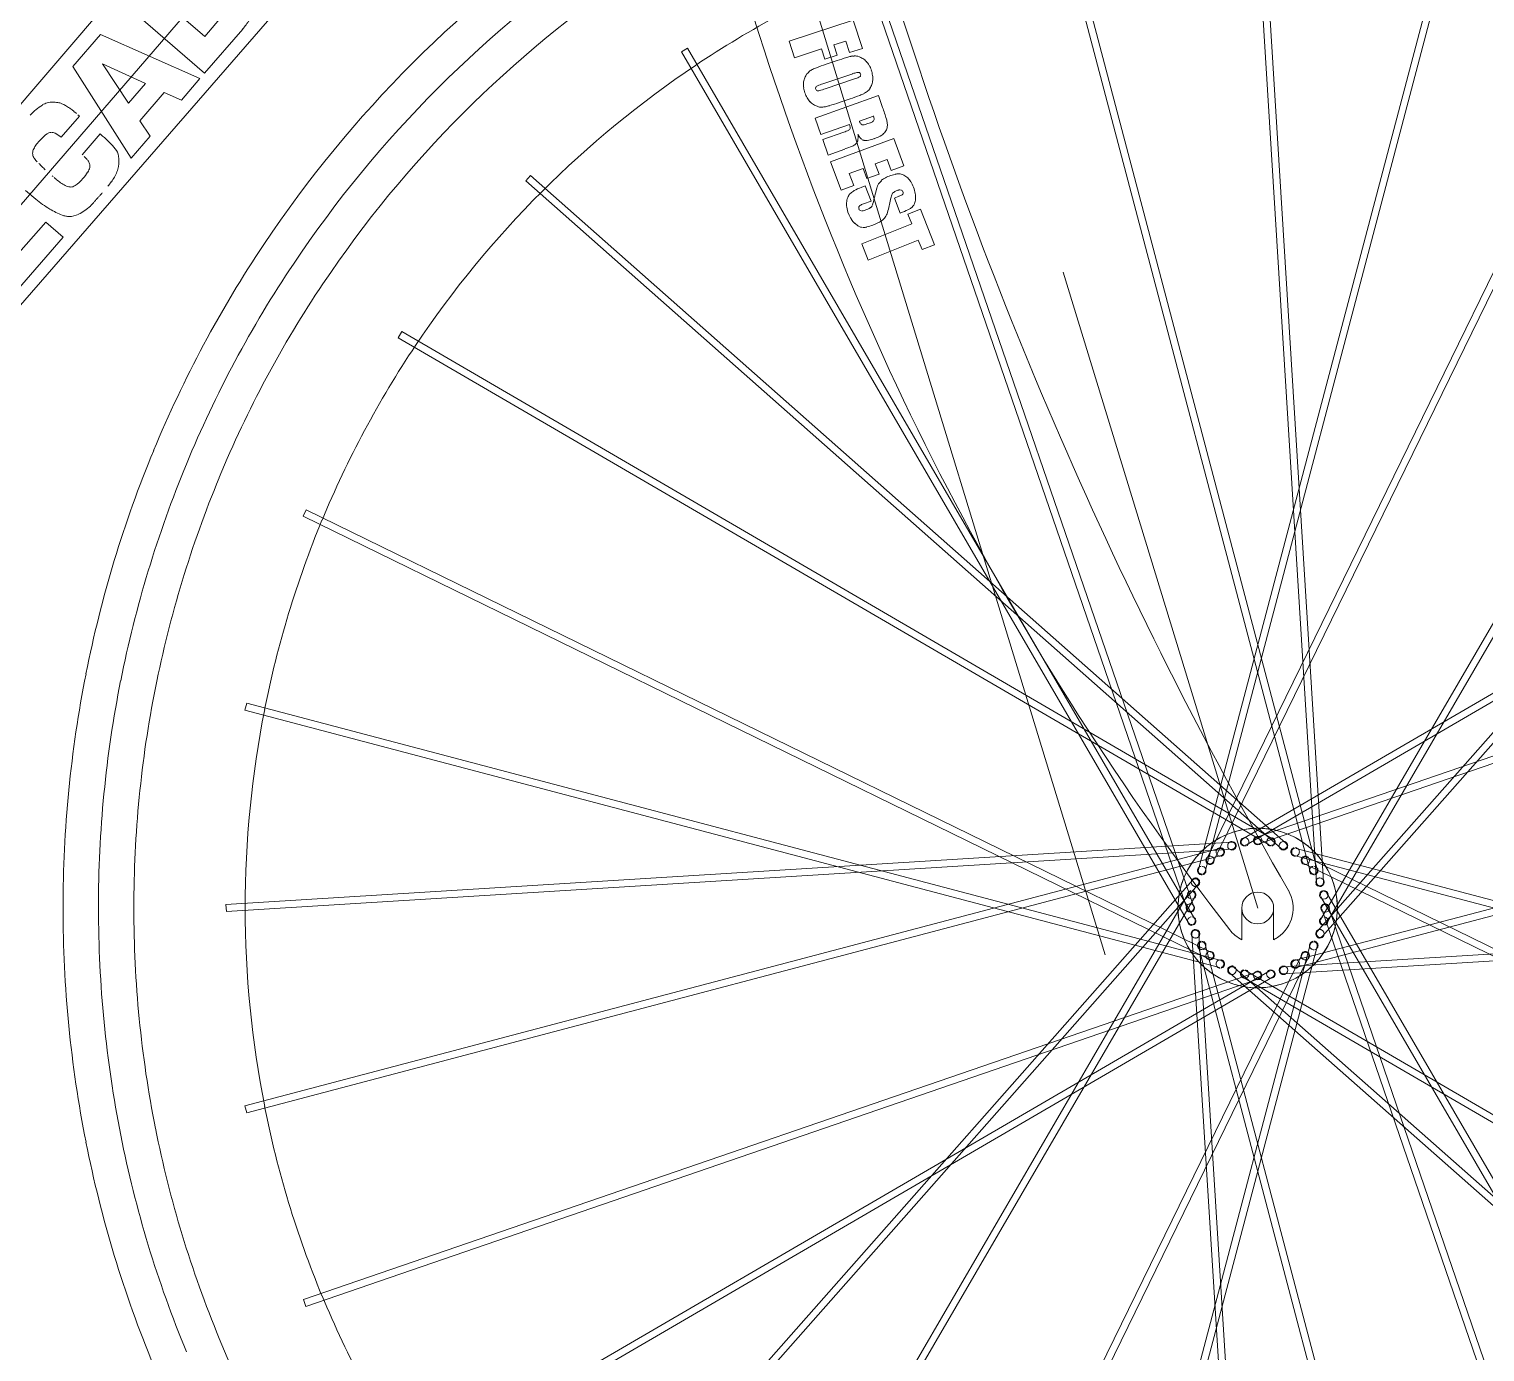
# Model space of a CAD drawing. Extents: x 3 to 469, y 9 to 280.
# Drawn here: x 276.6 to 392.3, y 68.4 to 173.6 of the extents above; entities that cross this region are included whole.
import ezdxf

# ---------------------------------------------------------------- set-up
doc = ezdxf.new("R2010")
doc.units = 0
doc.layers.add('Layer_1', color=7, linetype='Continuous', lineweight=0, true_color=0xffffff)

msp = doc.modelspace()

# ---------------------------------------------------------------- linework, layer by layer
at = {"layer": 'Layer_1', "color": 7, "true_color": 0xffffff}
for p, q in [((210.51, 83.97), (326.13, 217.77)), ((330.23, 204.36), (362.14, 100)), ((215.91, 97.76), (302.51, 198.66)), ((310.64, 191.63), (223.36, 91.32)), ((378.94, 105.75), (373.99, 185.75)), ((374.55, 185.78), (379.5, 105.78)), ((378.45, 106.62), (357.99, 184.12)), ((358.54, 184.26), (379, 106.76)), ((369.55, 106.77), (390.01, 184.26)), ((390.55, 184.12), (370.09, 106.62)), ((343.14, 179.61), (369.18, 103.81)), ((370.23, 107.63), (405.42, 179.64)), ((368.65, 103.63), (342.6, 179.43)), ((405.93, 179.39), (370.74, 107.38)), ((290.51, 170.09), (284.25, 175.5)), ((287.17, 175.91), (290.53, 173.01)), ((290.53, 173.01), (291.7, 174.37)), ((337.01, 172.64), (342.1, 174.3)), ((342.1, 174.3), (342.83, 172.05)), ((280.03, 170.61), (282.23, 173.15)), ((282.23, 173.15), (290.13, 169.65)), ((293.54, 173.59), (290.51, 170.09)), ((337.44, 171.31), (337.01, 172.64)), ((341.51, 172.64), (340.55, 172.33)), ((341.81, 171.72), (341.51, 172.64)), ((328.44, 171.79), (328.93, 172.08)), ((368.77, 102.53), (328.44, 171.79)), ((328.93, 172.08), (369.26, 102.81)), ((339.58, 172.01), (337.44, 171.31)), ((339.85, 171.19), (339.58, 172.01)), ((340.81, 171.51), (339.85, 171.19)), ((340.55, 172.33), (340.81, 171.51)), ((342.83, 172.05), (341.81, 171.72)), ((379.28, 102.81), (419.61, 172.08)), ((420.1, 171.79), (379.77, 102.53)), ((284.67, 163.32), (280.03, 170.61)), ((285.8, 169.26), (282.39, 170.83)), ((282.39, 170.83), (284.45, 167.7)), ((339.95, 170.8), (340.81, 171.09)), ((284.45, 167.7), (285.8, 169.26)), ((290.13, 169.65), (288.66, 167.94)), ((342.06, 170.04), (339.69, 169.24)), ((339.87, 168.84), (342.2, 169.63)), ((287.29, 168.54), (285.35, 166.3)), ((288.66, 167.94), (287.29, 168.54)), ((339.07, 166.51), (344.11, 168.3)), ((341.85, 168.04), (340.98, 167.75)), ((344.11, 168.3), (344.44, 167.37)), ((280.44, 166.78), (280.55, 166.68)), ((280.55, 166.68), (279.09, 164.99)), ((285.35, 166.3), (286.18, 165.07)), ((339.53, 165.2), (339.07, 166.51)), ((341.81, 166.01), (339.53, 165.2)), ((343.71, 166.68), (342.59, 166.28)), ((343.19, 166.05), (343.46, 166.14)), ((277.53, 164.87), (277.27, 164.6)), ((280.77, 163.6), (282.2, 165.26)), ((282.2, 165.26), (282.39, 165.09)), ((286.18, 165.07), (284.67, 163.32)), ((339.67, 164.8), (341.35, 165.39)), ((340.11, 163.58), (339.67, 164.8)), ((340.3, 163.04), (345.32, 164.9)), ((345.32, 164.9), (346.12, 162.72)), ((341.44, 164.05), (340.11, 163.58)), ((341.14, 160.78), (340.3, 163.04)), ((342.89, 162.52), (341.79, 162.11)), ((341.79, 162.11), (342.14, 161.15)), ((343.19, 161.7), (342.89, 162.52)), ((344.8, 163.22), (343.85, 162.87)), ((343.85, 162.87), (344.15, 162.05)), ((345.12, 162.35), (344.8, 163.22)), ((346.12, 162.72), (345.12, 162.35)), ((278.38, 161.93), (278.46, 161.86)), ((278.54, 161.79), (278.63, 161.72)), ((278.63, 161.72), (278.71, 161.65)), ((316.06, 161.52), (316.44, 161.94)), ((376.13, 108.45), (316.06, 161.52)), ((316.44, 161.94), (376.51, 108.87)), ((342.14, 161.15), (341.14, 160.78)), ((342.73, 161), (343.06, 161.13)), ((343.06, 161.13), (343.52, 159.92)), ((344.15, 162.05), (343.19, 161.7)), ((379.01, 101.85), (432.08, 161.92)), ((432.5, 161.54), (379.43, 101.48)), ((277.09, 160.07), (276.26, 160.76)), ((343.52, 159.92), (342.91, 159.69)), ((345.37, 160.16), (345.74, 160.3)), ((345.83, 158.96), (345.37, 160.16)), ((346.03, 159.03), (345.83, 158.96)), ((346.44, 158.88), (347.44, 159.28)), ((346.75, 158.11), (346.44, 158.88)), ((347.44, 159.28), (348.57, 156.45)), ((275.35, 155.34), (277.87, 158.25)), ((277.87, 158.25), (279.25, 157.05)), ((342.78, 156.52), (346.75, 158.11)), ((279.25, 157.05), (275.28, 152.46)), ((343.3, 155.23), (342.78, 156.52)), ((347.27, 156.82), (343.3, 155.23)), ((347.57, 156.06), (347.27, 156.82)), ((348.57, 156.45), (347.57, 156.06)), ((374.27, 103.71), (358.81, 154.27)), ((305.91, 149.05), (306.19, 149.54)), ((306.19, 149.54), (375.46, 109.21)), ((373.09, 109.21), (442.35, 149.54)), ((375.17, 108.72), (305.91, 149.05)), ((442.64, 149.05), (373.37, 108.73)), ((298.34, 134.86), (298.59, 135.36)), ((370.35, 99.67), (298.34, 134.86)), ((298.59, 135.36), (370.6, 100.18)), ((374.19, 109.34), (449.99, 135.38)), ((450.17, 134.84), (374.37, 108.8)), ((293.72, 119.45), (293.87, 119.99)), ((371.22, 98.99), (293.72, 119.45)), ((293.87, 119.99), (371.36, 99.53)), ((377.18, 99.53), (454.68, 119.99)), ((454.82, 119.45), (377.32, 98.98)), ((292.2, 103.99), (372.2, 108.94)), ((372.24, 108.38), (292.24, 103.43)), ((293.72, 87.98), (371.22, 108.44)), ((371.37, 107.89), (293.87, 87.43)), ((454.68, 87.43), (377.18, 107.89)), ((377.33, 108.44), (454.82, 87.98)), ((378.19, 107.75), (450.2, 72.56)), ((449.95, 72.06), (377.94, 107.24)), ((316.04, 45.88), (369.11, 105.95)), ((369.53, 105.57), (316.46, 45.5)), ((328.44, 35.63), (368.77, 104.9)), ((369.26, 104.61), (328.93, 35.35)), ((419.61, 35.35), (379.29, 104.61)), ((379.77, 104.89), (420.1, 35.63)), ((292.24, 103.43), (292.2, 103.99)), ((373, 103.71), (373, 101.19)), ((375.54, 101.19), (375.54, 103.71)), ((376.31, 99.04), (456.31, 103.99)), ((456.34, 103.43), (376.34, 98.48)), ((405.41, 27.81), (379.36, 103.61)), ((379.9, 103.8), (405.94, 28)), ((357.99, 23.31), (378.45, 100.8)), ((373.99, 21.64), (369.04, 101.64)), ((369.6, 101.68), (374.55, 21.68)), ((370.09, 100.8), (390.55, 23.31)), ((342.62, 28.03), (377.8, 100.04)), ((378.31, 99.79), (343.12, 27.78)), ((379, 100.66), (358.54, 23.16)), ((390.01, 23.16), (369.55, 100.66)), ((298.37, 72.58), (374.17, 98.62)), ((305.91, 58.37), (375.17, 98.7)), ((432.11, 45.48), (372.04, 98.55)), ((372.41, 98.97), (432.48, 45.9)), ((373.37, 98.7), (442.64, 58.37)), ((374.36, 98.09), (298.56, 72.04)), ((375.45, 98.21), (306.19, 57.88)), ((442.35, 57.88), (373.09, 98.21)), ((293.87, 87.43), (293.72, 87.98)), ((298.56, 72.04), (298.37, 72.58))]:
    msp.add_line(p, q, dxfattribs=at)
for centre, radius, start, end in [((374.66, 103.32), 95.58, 123.787, 146.2113), ((374.65, 103.33), 92.74, 123.7869, 146.2113), ((685.52, 283.18), 356.47, 197, 203.4842), ((374.64, 103.34), 89.9, 123.7886, 146.213), ((374.18, 104.01), 80.25, 112.5247, 123.7886), ((553.6, 242.85), 229.8, 197, 207.4035), ((289.16, 177.37), 5.78, 319.167, 327.9745), ((342.83, 167.24), 4.28, 102.3763, 106.8771), ((342.19, 170.14), 1.32, 96.2661, 102.3722), ((342.18, 170.2), 1.25, 90, 96.2661), ((342.18, 170.21), 1.25, 81.2792, 90), ((342.17, 170.1), 1.36, 72.916, 81.2792), ((342.21, 170.24), 1.2, 57.0177, 72.9171), ((374.6, 103.38), 81, 123.7886, 146.213), ((339.49, 169.18), 1.36, 130.8767, 145.3389), ((339.39, 169.29), 1.22, 115.5968, 130.8767), ((340.55, 166.86), 3.91, 110.7237, 115.599), ((347.65, 148.1), 23.97, 108.7562, 110.7237), ((348.71, 147.83), 24.56, 106.8771, 108.7562), ((342.09, 170.05), 1.43, 42.4468, 57.0177), ((341.94, 169.92), 1.62, 29.4817, 42.4441), ((341.3, 169.56), 2.37, 18.7544, 29.4817), ((341.3, 169.56), 2.36, 8.4211, 18.7544), ((339.51, 169.21), 1.37, 161.2346, 176.3236), ((339.87, 169.19), 1.73, 176.3195, 188.3637), ((339.38, 169.25), 1.23, 145.34, 161.2346), ((339.43, 168.67), 0.439, 112.4934, 127.5258), ((341.96, 162.56), 7.06, 108.7541, 112.4934), ((343.34, 166.26), 4, 103.8546, 108.7546), ((340.83, 173.66), 4.26, 288.7583, 293.7605), ((342.51, 169.65), 0.502, 90, 103.8546), ((342.5, 169.97), 0.184, 45.3294, 74.3764), ((342.4, 170.1), 0.371, 293.7605, 310.761), ((342.47, 169.95), 0.219, 18.7595, 45.3294), ((342.54, 169.94), 0.153, 310.771, 347.362), ((342.49, 169.95), 0.206, 347.362, 18.7553), ((342.41, 169.58), 1.23, 325.5521, 341.3771), ((342.27, 169.63), 1.38, 341.3771, 356.3239), ((341.93, 169.65), 1.73, 356.3195, 8.4211), ((340.46, 169.27), 2.33, 188.3637, 198.7554), ((340.53, 169.3), 2.4, 198.7535, 209.4242), ((339.85, 168.91), 1.62, 209.4242, 222.447), ((339.33, 168.89), 0.223, 167.0702, 198.7508), ((339.25, 168.9), 0.145, 127.5443, 167.0702), ((339.31, 168.88), 0.203, 198.7639, 232.7015), ((339.29, 168.85), 0.169, 232.7015, 270), ((339.28, 169.23), 0.545, 271.2391, 284.9564), ((337.59, 175.55), 7.08, 284.9564, 288.7534), ((334.07, 190.95), 24.19, 288.7557, 290.7158), ((341.25, 171.97), 3.9, 290.7158, 295.5989), ((342.41, 169.55), 1.21, 295.5969, 310.9507), ((342.33, 169.64), 1.34, 310.9507, 325.5582), ((280.36, 163.25), 5.11, 129.5097, 136.8762), ((279.99, 163.69), 4.54, 121.6933, 129.5097), ((278.41, 166.25), 1.54, 105.6099, 121.6923), ((278.44, 166.16), 1.63, 90, 105.6099), ((278.44, 165.94), 1.85, 84.2367, 90), ((278.4, 165.59), 2.2, 78.9575, 84.2367), ((278.47, 165.86), 1.93, 69.3065, 79.3673), ((278.45, 165.8), 1.99, 59.4044, 69.3065), ((276.96, 163.28), 4.91, 55.3693, 59.4108), ((276.94, 163.25), 4.95, 51.3433, 55.3693), ((281.91, 169.29), 2.87, 229.1633, 231.097), ((282, 169.4), 3.02, 231.097, 232.9837), ((278.27, 164.46), 3.18, 51.1879, 52.9805), ((278.69, 164.99), 2.5, 49.1659, 51.1879), ((339.7, 168.78), 1.42, 222.447, 237.1307), ((339.58, 168.58), 1.18, 237.1307, 253.2173), ((339.63, 168.76), 1.38, 253.2191, 261.4494), ((339.62, 168.66), 1.28, 261.4494, 270), ((339.62, 168.67), 1.28, 270, 276.0791), ((339.61, 168.74), 1.35, 276.0791, 282.0014), ((339.05, 171.38), 4.05, 281.9986, 286.7662), ((333.53, 189.69), 23.17, 286.7662, 288.7581), ((328, 161.53), 17.44, 16.334, 19.554), ((341.62, 165.8), 0.264, 296.8877, 322.9735), ((340.91, 165.69), 0.949, 3.2815, 19.5536), ((341.7, 165.73), 0.16, 322.9661, 3.2815), ((343.71, 166.68), 1.19, 199.5576, 210.5702), ((342.93, 166.22), 0.275, 210.5702, 233.5517), ((342.86, 166.23), 0.26, 255.9677, 270), ((342.86, 166.47), 0.498, 270, 282.9818), ((342.54, 167.87), 1.93, 282.9818, 289.5561), ((343.16, 167.02), 0.926, 289.5586, 304.654), ((343.57, 166.41), 0.191, 304.654, 338.2736), ((342.77, 166.35), 1, 6.1491, 19.5585), ((343.53, 166.43), 0.235, 338.2683, 6.1491), ((343.81, 166.01), 1.02, 324.7123, 345.2553), ((342.55, 165.8), 2.28, 7.4172, 16.334), ((343.94, 165.98), 0.877, 345.2553, 7.4081), ((278.03, 163.73), 1.13, 139.1656, 143.515), ((276.39, 165.15), 1.04, 319.152, 323.8572), ((276.57, 165.01), 0.817, 323.8572, 329.1744), ((279.26, 163.37), 2.29, 123.754, 139.1667), ((278.32, 164.78), 0.6, 93.3759, 123.754), ((278.32, 164.7), 0.674, 63.4708, 90), ((277.6, 163.26), 2.29, 49.1664, 63.4708), ((276.56, 158.34), 8.92, 44.2583, 49.1687), ((277.91, 159.66), 7.04, 38.7283, 44.2583), ((340.25, 168.49), 3.29, 289.5552, 296.8877), ((341.87, 164.81), 0.546, 303.1812, 318.6068), ((341.37, 165.25), 1.22, 318.6068, 328.9218), ((341.98, 164.88), 0.501, 328.9213, 353.3579), ((343.79, 165.85), 1.45, 205.0455, 222.3823), ((340.58, 165.05), 1.91, 353.3579, 5.8108), ((343.06, 165.18), 0.449, 222.3823, 253.7465), ((343.05, 165.16), 0.425, 253.7304, 262.9107), ((343.08, 165.44), 0.713, 262.9107, 270), ((343.08, 165.85), 1.13, 270, 282.6874), ((342.49, 168.49), 3.83, 282.6874, 289.5547), ((342.75, 167.76), 3.06, 289.5573, 302.0316), ((343.88, 165.96), 0.933, 302.0316, 324.7087), ((277.51, 163.74), 0.678, 158.2316, 173.7973), ((277.57, 163.73), 0.739, 173.7973, 188.7054), ((277.57, 163.71), 0.733, 187.0758, 201.1575), ((278.16, 163.48), 1.37, 150.4144, 158.2402), ((277.53, 163.7), 0.693, 201.1575, 215.6458), ((278.29, 163.41), 1.52, 142.9824, 150.4144), ((278.83, 164.63), 2.29, 215.6408, 220.1174), ((278.1, 163.68), 1.22, 143.515, 147.708), ((279.41, 161.7), 2.33, 41.793, 49.1666), ((282.39, 163.25), 1.3, 10.618, 38.7299), ((281.51, 163.08), 2.19, 349.0901, 10.618), ((336.57, 177.76), 14.54, 289.5565, 292.1025), ((341.75, 165), 0.769, 292.1025, 303.193), ((278.7, 164.52), 2.12, 220.1174, 224.768), ((283.91, 169.45), 9.28, 224.8776, 225.9682), ((284.04, 169.58), 9.47, 225.9682, 227.0479), ((271.13, 155.71), 9.48, 45.968, 47.0476), ((271.26, 155.85), 9.28, 44.8772, 45.968), ((278.03, 164.12), 3.7, 319.1682, 329.0488), ((280.25, 162.45), 1.2, 31.5095, 41.793), ((279.91, 162.99), 1.52, 329.0488, 344.5131), ((280.6, 162.67), 0.789, 10.7398, 31.5095), ((280.89, 162.72), 0.498, 344.5141, 10.7398), ((281.27, 163.09), 2.43, 328.6746, 339.2457), ((281.2, 163.12), 2.5, 339.2457, 349.6603), ((281.46, 164.83), 4.21, 229.1688, 241.1226), ((279.86, 161.93), 0.895, 241.1226, 267.2217), ((279.84, 161.69), 0.658, 270, 303.8163), ((278.47, 163.74), 3.12, 303.8163, 319.1666), ((277.61, 165.33), 6.71, 320.8195, 324.7266), ((277.73, 165.24), 6.57, 324.7266, 328.6763), ((344.38, 156.69), 4.62, 110.953, 118.378), ((345.98, 160.37), 2.09, 158.6733, 164.9439), ((344.85, 160.81), 0.88, 144.0245, 158.6779), ((345.34, 160.45), 1.48, 132.75, 144.0245), ((345.21, 160.59), 1.3, 119.859, 132.7538), ((345.92, 159.36), 2.72, 110.9498, 119.859), ((346.28, 158.43), 3.71, 103.1757, 110.9539), ((345.73, 160.78), 1.3, 90, 103.1757), ((345.73, 161.13), 0.946, 86.2876, 90), ((345.74, 161.33), 0.752, 82.1232, 86.2876), ((345.72, 161.18), 0.902, 62.2424, 82.1207), ((345.54, 160.84), 1.28, 45.6135, 62.2424), ((345.35, 160.64), 1.56, 31.6866, 45.6136), ((344.45, 160.09), 2.62, 20.9487, 31.6866), ((344.25, 160.01), 2.83, 10.1415, 20.951), ((282.96, 167.14), 9.19, 230.2688, 238.7644), ((294.12, 148.55), 16.77, 137.5633, 138.3687), ((269.28, 171.27), 16.89, 317.5592, 318.3591), ((269.52, 171.05), 16.56, 318.3591, 319.1668), ((276.68, 165.44), 7.49, 315.8022, 317.5232), ((276.15, 165.93), 8.21, 317.5232, 319.1669), ((343.16, 159.67), 1.59, 172.497, 188.3243), ((342.95, 159.7), 1.38, 154.6335, 172.4966), ((342.44, 159.94), 0.816, 131.3355, 154.6335), ((342.91, 159.41), 1.52, 118.378, 131.3384), ((333.9, 162.45), 10.14, 344.3305, 347.828), ((358.74, 156.94), 15.3, 164.9439, 167.2604), ((336.58, 161.5), 8.61, 343.1966, 350.3084), ((347.31, 159.68), 2.27, 161.2043, 170.4507), ((345.51, 160.29), 0.372, 138.2413, 161.2043), ((345.6, 160.23), 0.477, 121.4229, 139.6924), ((346.1, 159.4), 1.45, 110.9562, 121.4229), ((345.96, 159.77), 1.05, 102.6116, 110.9505), ((345.83, 160.35), 0.459, 90, 102.6116), ((345.06, 162.09), 1.91, 290.9499, 299.1264), ((345.85, 160.58), 0.221, 49.1025, 77.8524), ((345.89, 160.59), 0.193, 299.1264, 325.0208), ((345.84, 160.58), 0.23, 20.9572, 49.1025), ((345.93, 160.56), 0.151, 325.0319, 356.525), ((345.83, 160.57), 0.249, 356.525, 20.8901), ((345.64, 160.19), 1.42, 339.8194, 356.1337), ((345.37, 160.21), 1.69, 356.134, 10.1415), ((281.33, 164.45), 6.04, 238.7644, 249.2466), ((279.76, 160.31), 1.62, 249.2502, 259.4654), ((279.74, 160.21), 1.52, 259.4654, 270), ((279.74, 160.35), 1.66, 270, 296.1545), ((278.76, 162.37), 3.9, 296.1545, 313.132), ((294.35, 148.35), 17.08, 138.3687, 139.1667), ((344.05, 159.8), 2.49, 188.3243, 200.9522), ((344.03, 159.8), 2.46, 200.9519, 212.6401), ((342.7, 159.4), 0.161, 143.6177, 176.768), ((342.84, 159.39), 0.299, 176.768, 200.8941), ((342.8, 159.38), 0.263, 200.9547, 228.9631), ((342.75, 159.36), 0.231, 119.0779, 143.6082), ((342.77, 159.35), 0.215, 228.9631, 259.9876), ((343.65, 157.75), 2.08, 110.9491, 119.0779), ((342.79, 159.63), 0.497, 270, 282.5361), ((342.66, 160.21), 1.1, 282.5361, 290.9542), ((342.24, 161.31), 2.27, 290.9514, 302.5743), ((343.28, 159.69), 0.355, 302.5743, 332.2665), ((342.69, 159.98), 1.01, 333.2178, 344.3305), ((343.77, 159.24), 1.06, 302.7737, 324.9738), ((343.54, 159.4), 1.34, 325.1296, 343.1966), ((344.36, 163.38), 4.65, 290.9524, 298.7293), ((346.14, 160.13), 0.952, 298.7293, 315.9675), ((346.34, 159.94), 0.67, 315.9713, 339.8194), ((343.39, 159.38), 1.7, 212.6401, 226.7179), ((343.25, 159.24), 1.5, 226.7233, 242.447), ((342.89, 158.56), 0.737, 242.447, 264.945), ((342.9, 159.05), 1.23, 270, 283.3619), ((342.31, 161.55), 3.79, 283.3619, 290.95), ((342.34, 161.47), 3.71, 290.951, 302.7737), ((373.92, 103.81), 94.69, 146.2113, 157.4753), ((373.93, 103.81), 91.88, 146.2113, 157.4753), ((373.94, 103.81), 89.07, 146.213, 157.4787), ((373.98, 103.8), 80.25, 146.213, 157.4787), ((685.52, 283.18), 356.47, 203.4842, 209.9684), ((373.4, 104.03), 94.12, 157.4753, 168.7867), ((373.43, 104.02), 91.33, 157.4753, 168.7867), ((373.45, 104.01), 88.53, 157.4787, 168.7884), ((553.61, 242.85), 229.8, 207.4035, 217.8071), ((373.53, 103.98), 79.77, 157.4787, 168.7884), ((375.02, 103.71), 95.77, 168.7867, 180), ((374.99, 103.71), 92.93, 168.7867, 180), ((374.97, 103.71), 90.09, 168.7884, 180), ((374.9, 103.71), 81.16, 168.7884, 180), ((374.27, 103.71), 6.34, 90, 180), ((374.29, 103.62), 6.44, 95.6494, 101.2489), ((374.28, 103.73), 6.32, 90, 95.6494), ((374.27, 103.71), 6.34, 0, 90), ((374.28, 103.73), 6.33, 50.5876, 90), ((374.27, 103.71), 6.34, 101.2501, 191.2498), ((372.22, 108.66), 0.338, 112.5094, 202.4981), ((372.22, 108.66), 0.341, 101.2906, 112.4945), ((372.22, 108.66), 0.336, 90, 101.2906), ((372.22, 108.66), 0.339, 22.5011, 90), ((372.22, 108.66), 0.282, 0, 90), ((373.23, 108.97), 0.338, 101.2632, 191.2508), ((373.23, 108.97), 0.339, 191.2422, 230.5892), ((373.23, 108.97), 0.282, 118.8806, 191.3332), ((373.23, 108.97), 0.282, 191.245, 230.5843), ((373.23, 108.97), 0.338, 50.5892, 90), ((373.23, 108.97), 0.338, 281.2534, 11.242), ((373.23, 108.97), 0.339, 11.2617, 50.5892), ((374.27, 109.07), 0.338, 89.9919, 180), ((374.27, 109.07), 0.338, 180.0081, 270), ((374.27, 109.07), 0.282, 107.6269, 180.0658), ((374.27, 109.07), 0.282, 180, 270), ((374.27, 109.07), 0.338, 359.9919, 90), ((374.27, 109.07), 0.338, 270.0081, 0), ((375.32, 108.97), 0.339, 101.2504, 168.7485), ((375.32, 108.97), 0.338, 168.7517, 258.7493), ((375.32, 108.97), 0.338, 348.7448, 78.7495), ((375.32, 108.97), 0.339, 281.2587, 348.7485), ((375.32, 108.97), 0.282, 326.2495, 56.2402), ((376.32, 108.66), 0.339, 90.0129, 157.4947), ((376.32, 108.66), 0.336, 78.7094, 90), ((376.32, 108.66), 0.341, 67.5055, 78.7094), ((376.32, 108.66), 0.338, 337.4844, 67.5084), ((376.32, 108.66), 0.282, 314.9997, 45.0003), ((370.48, 107.5), 0.338, 134.9957, 225), ((370.48, 107.5), 0.338, 89.9636, 135.0121), ((370.48, 107.5), 0.339, 45.0243, 90), ((370.48, 107.5), 0.338, 315.0104, 44.9939), ((371.3, 108.17), 0.338, 123.7502, 213.7548), ((371.3, 108.17), 0.338, 213.7473, 241.8961), ((371.3, 108.16), 0.341, 112.552, 123.7383), ((371.3, 108.17), 0.339, 241.8961, 270), ((371.29, 108.17), 0.336, 101.2735, 112.552), ((371.29, 108.17), 0.339, 61.8983, 90), ((371.29, 108.17), 0.282, 11.245, 89.8751), ((371.3, 108.16), 0.335, 281.2297, 292.5474), ((371.3, 108.17), 0.282, 284.3153, 11.3392), ((371.29, 108.17), 0.341, 292.5474, 303.7587), ((371.3, 108.17), 0.338, 33.7512, 61.8983), ((371.3, 108.17), 0.338, 303.7614, 33.7402), ((372.22, 108.66), 0.339, 202.5062, 270), ((372.22, 108.66), 0.335, 270, 281.3053), ((372.22, 108.66), 0.281, 273.0632, 0.0937), ((372.22, 108.66), 0.341, 281.3053, 292.5146), ((372.22, 108.66), 0.338, 292.4908, 22.5064), ((373.23, 108.96), 0.338, 230.5892, 270), ((373.23, 108.96), 0.281, 230.5843, 270), ((373.23, 108.97), 0.285, 281.2456, 291.3459), ((374.27, 109.07), 0.284, 270, 280.1014), ((375.32, 108.96), 0.281, 239.3125, 269.9921), ((375.32, 108.97), 0.282, 281.2665, 326.2091), ((376.32, 108.66), 0.338, 157.4889, 247.5084), ((376.32, 108.66), 0.281, 228.0713, 249.0648), ((376.32, 108.66), 0.34, 247.472, 258.6971), ((376.32, 108.66), 0.282, 249.0648, 270), ((376.32, 108.66), 0.335, 258.6971, 270), ((376.32, 108.66), 0.339, 270.0017, 337.5008), ((376.32, 108.66), 0.282, 270, 315.0003), ((377.25, 108.17), 0.338, 146.2538, 236.2524), ((377.25, 108.17), 0.339, 101.2669, 146.2329), ((377.25, 108.17), 0.282, 146.2438, 236.26), ((377.25, 108.17), 0.282, 101.2439, 146.2366), ((377.25, 108.17), 0.339, 236.2264, 253.0839), ((377.25, 108.17), 0.284, 236.2318, 246.3446), ((377.25, 108.16), 0.336, 253.0839, 270), ((377.25, 108.17), 0.337, 73.0966, 90), ((377.25, 108.17), 0.338, 281.2213, 326.262), ((377.25, 108.17), 0.339, 56.2589, 73.0966), ((377.25, 108.17), 0.338, 326.2423, 56.2474), ((378.06, 107.5), 0.338, 134.9957, 225), ((378.06, 107.5), 0.282, 135.0073, 224.9876), ((378.06, 107.5), 0.339, 90.0103, 134.9879), ((378.06, 107.5), 0.282, 90, 134.9869), ((378.06, 107.5), 0.339, 45.0222, 90), ((378.06, 107.5), 0.284, 76.3576, 90), ((378.06, 107.5), 0.28, 62.6118, 76.3576), ((374.26, 103.71), 6.35, 11.2497, 50.5876), ((378.06, 107.5), 0.338, 315.0041, 45.0002), ((369.82, 106.69), 0.338, 146.2542, 236.2571), ((369.82, 106.69), 0.339, 101.2871, 146.2332), ((369.82, 106.69), 0.282, 163.8856, 236.2832), ((369.82, 106.69), 0.336, 73.0863, 90), ((369.82, 106.69), 0.282, 281.2701, 326.226), ((369.82, 106.69), 0.339, 56.2392, 73.0863), ((369.82, 106.69), 0.338, 326.2512, 56.2524), ((369.81, 106.69), 0.286, 336.3446, 346.4583), ((370.48, 107.5), 0.282, 152.6071, 225.0805), ((370.48, 107.5), 0.338, 225.0022, 270), ((370.48, 107.5), 0.282, 225.0297, 269.9519), ((370.48, 107.5), 0.282, 270, 315.0185), ((370.48, 107.5), 0.338, 269.9856, 315.0121), ((370.48, 107.5), 0.287, 315.0672, 325.1241), ((378.06, 107.5), 0.338, 224.9798, 270), ((378.06, 107.5), 0.283, 224.967, 235.1009), ((378.06, 107.5), 0.338, 269.9998, 315), ((378.73, 106.69), 0.338, 123.7285, 213.7595), ((378.73, 106.69), 0.282, 194.3196, 269.9517), ((378.73, 106.69), 0.34, 112.552, 123.7587), ((378.73, 106.69), 0.336, 101.2735, 112.552), ((378.73, 106.69), 0.339, 61.8939, 90), ((378.73, 106.69), 0.282, 281.2549, 11.2448), ((378.73, 106.69), 0.338, 33.7399, 61.8939), ((378.73, 106.69), 0.338, 303.752, 33.7523), ((369.32, 105.76), 0.338, 157.5043, 247.4973), ((369.32, 105.76), 0.339, 90.0015, 157.5007), ((369.32, 105.76), 0.282, 90, 135.0155), ((369.32, 105.76), 0.341, 247.5039, 258.709), ((369.32, 105.76), 0.336, 258.709, 270), ((369.32, 105.77), 0.335, 78.6975, 90), ((369.32, 105.76), 0.282, 45.0005, 89.997), ((369.32, 105.76), 0.338, 269.9937, 337.5052), ((369.32, 105.76), 0.342, 67.5184, 78.6975), ((369.32, 105.76), 0.338, 337.484, 67.5053), ((369.32, 105.76), 0.281, 318.0322, 45.0828), ((369.82, 106.69), 0.339, 236.2264, 253.0839), ((369.82, 106.69), 0.283, 236.2399, 253.0839), ((369.82, 106.69), 0.336, 253.0839, 270), ((369.82, 106.69), 0.28, 253.0839, 270), ((369.82, 106.69), 0.338, 281.2403, 326.2572), ((378.73, 106.69), 0.339, 213.8111, 270), ((378.73, 106.68), 0.334, 281.2222, 292.5425), ((378.72, 106.69), 0.342, 292.5425, 303.7383), ((379.22, 105.76), 0.338, 112.5045, 202.4984), ((379.22, 105.76), 0.339, 202.5101, 270), ((379.22, 105.76), 0.281, 183.0632, 270.1036), ((379.22, 105.76), 0.342, 101.3025, 112.495), ((379.22, 105.77), 0.335, 90, 101.3025), ((379.22, 105.76), 0.338, 22.4979, 90), ((379.22, 105.76), 0.282, 270, 0), ((379.22, 105.76), 0.335, 270, 281.2934), ((379.22, 105.76), 0.341, 281.2934, 292.4823), ((379.22, 105.76), 0.338, 292.5015, 22.4981), ((369.02, 104.76), 0.338, 168.7519, 258.7493), ((369.02, 104.76), 0.338, 101.2414, 168.7597), ((369.02, 104.76), 0.282, 101.2439, 146.2689), ((369.02, 104.76), 0.28, 73.0933, 90), ((369.02, 104.76), 0.338, 348.7485, 78.7495), ((369.02, 104.76), 0.339, 281.2677, 348.7374), ((369.02, 104.76), 0.283, 56.2792, 73.0933), ((369.02, 104.76), 0.282, 329.3288, 56.3215), ((374.27, 103.71), 1.27, 90, 180), ((374.27, 103.71), 1.27, 0, 90), ((374.27, 103.71), 6.34, 281.2502, 11.2498), ((374.27, 103.71), 2.82, 303.8878, 29.9691), ((379.53, 104.76), 0.338, 101.26, 191.242), ((379.53, 104.76), 0.339, 191.2617, 230.5892), ((379.53, 104.76), 0.282, 101.2529, 191.2383), ((379.53, 104.76), 0.338, 230.5892, 270), ((379.53, 104.76), 0.338, 50.5839, 90), ((379.53, 104.76), 0.282, 28.8634, 89.9466), ((379.53, 104.76), 0.338, 281.2435, 11.2592), ((379.53, 104.76), 0.339, 11.2422, 50.5839), ((375.02, 103.71), 95.77, 180, 191.2116), ((375, 103.71), 92.93, 180, 191.2116), ((374.97, 103.71), 90.09, 180, 191.2133), ((374.9, 103.71), 81.16, 180, 191.2133), ((374.27, 103.71), 6.34, 180, 270), ((368.91, 103.71), 0.338, 89.9919, 180), ((368.91, 103.71), 0.338, 180.0081, 270), ((368.91, 103.71), 0.282, 197.6233, 270.0689), ((368.91, 103.71), 0.338, 359.9919, 90), ((368.91, 103.71), 0.282, 270, 0), ((368.91, 103.71), 0.338, 270.0081, 0), ((368.91, 103.71), 0.283, 0, 10.1332), ((374.27, 103.71), 1.27, 180, 270), ((374.27, 103.71), 6.34, 270, 0), ((374.27, 103.71), 1.27, 270, 0), ((379.63, 103.71), 0.338, 89.9919, 180), ((379.63, 103.71), 0.338, 180.0081, 270), ((379.63, 103.71), 0.282, 90, 180), ((379.63, 103.71), 0.283, 180, 190.1332), ((379.63, 103.71), 0.338, 359.9919, 90), ((379.63, 103.71), 0.282, 17.6233, 90.048), ((379.63, 103.71), 0.338, 270.0081, 0), ((374.28, 103.71), 6.35, 191.2502, 230.5876), ((369.02, 102.67), 0.338, 101.248, 191.2508), ((369.02, 102.67), 0.339, 191.2422, 230.5839), ((369.02, 102.67), 0.282, 208.8911, 269.9058), ((369.02, 102.67), 0.338, 230.5839, 270), ((369.32, 101.66), 0.338, 112.4899, 202.5061), ((369.02, 102.67), 0.338, 50.5892, 90), ((369.32, 101.66), 0.282, 90, 180), ((369.02, 102.67), 0.282, 281.2549, 11.2391), ((369.02, 102.67), 0.338, 281.2599, 11.242), ((369.32, 101.66), 0.341, 101.2906, 112.4961), ((369.02, 102.67), 0.339, 11.2617, 50.5892), ((369.32, 101.66), 0.336, 90, 101.2906), ((369.32, 101.66), 0.339, 22.5015, 90), ((369.32, 101.66), 0.282, 3.074, 90.085), ((374.28, 103.72), 2.83, 217.8054, 230.5139), ((379.22, 101.66), 0.338, 89.9841, 157.5054), ((379.53, 102.67), 0.339, 101.2676, 168.7374), ((379.53, 102.67), 0.338, 168.7484, 258.7496), ((379.22, 101.66), 0.335, 78.707, 90), ((379.53, 102.67), 0.282, 149.3192, 236.3333), ((379.22, 101.66), 0.341, 67.5177, 78.707), ((379.22, 101.66), 0.338, 337.4985, 67.4972), ((379.53, 102.67), 0.283, 236.263, 253.0906), ((379.53, 102.66), 0.28, 253.0906, 270), ((379.53, 102.67), 0.282, 281.2439, 326.2525), ((379.53, 102.67), 0.338, 348.7481, 78.7492), ((379.53, 102.67), 0.338, 281.2414, 348.7597), ((369.32, 101.66), 0.338, 202.4979, 270), ((369.32, 101.66), 0.335, 270, 281.3025), ((369.32, 101.66), 0.342, 281.3025, 292.4816), ((369.32, 101.66), 0.338, 292.5158, 22.4902), ((369.82, 100.73), 0.338, 123.7364, 213.7523), ((369.82, 100.73), 0.282, 101.257, 191.2413), ((369.82, 100.73), 0.341, 112.5524, 123.7587), ((369.82, 100.74), 0.334, 101.2297, 112.5524), ((369.82, 100.73), 0.339, 61.8939, 90), ((369.82, 100.74), 0.282, 14.3191, 89.9526), ((369.82, 100.74), 0.338, 33.7397, 61.8939), ((369.82, 100.73), 0.338, 303.744, 33.7524), ((374.26, 103.69), 2.8, 230.5139, 243.2968), ((374.27, 103.71), 2.82, 296.7954, 300.3543), ((374.25, 103.74), 2.86, 300.3543, 303.8897), ((378.73, 100.73), 0.338, 146.2644, 236.2476), ((378.73, 100.73), 0.338, 101.2536, 146.2572), ((378.73, 100.73), 0.29, 146.3886, 156.3446), ((378.73, 100.73), 0.282, 101.2701, 146.2418), ((378.73, 100.74), 0.336, 73.0884, 90), ((378.73, 100.74), 0.28, 73.0811, 90), ((378.73, 100.73), 0.283, 56.2399, 73.0811), ((378.73, 100.73), 0.339, 56.2514, 73.0884), ((379.22, 101.66), 0.338, 157.4894, 247.5053), ((378.73, 100.73), 0.282, 343.8469, 56.3367), ((378.73, 100.73), 0.338, 326.2477, 56.2479), ((379.22, 101.66), 0.281, 138.0322, 225.094), ((379.22, 101.66), 0.282, 225.0146, 269.9809), ((379.22, 101.66), 0.342, 247.505, 258.6975), ((379.22, 101.66), 0.335, 258.6975, 270), ((379.22, 101.66), 0.339, 270.0015, 337.5007), ((379.22, 101.66), 0.282, 270, 315.0129), ((369.82, 100.74), 0.339, 213.8194, 270), ((369.82, 100.73), 0.336, 281.2587, 292.5474), ((369.82, 100.74), 0.341, 292.5474, 303.7393), ((370.48, 99.92), 0.338, 135.0104, 224.9939), ((370.48, 99.92), 0.338, 89.9856, 135.0121), ((370.48, 99.92), 0.339, 225.0247, 270), ((370.48, 99.92), 0.281, 242.6441, 256.3576), ((370.48, 99.92), 0.284, 256.3576, 270), ((370.48, 99.92), 0.338, 45.0022, 90), ((370.48, 99.92), 0.282, 270, 314.992), ((370.48, 99.92), 0.338, 269.9627, 315.0126), ((370.48, 99.92), 0.285, 45.0342, 55.1109), ((370.48, 99.92), 0.282, 315.0075, 44.9873), ((370.48, 99.92), 0.338, 314.9957, 45), ((371.3, 99.26), 0.338, 101.2621, 146.248), ((371.3, 99.26), 0.336, 73.0863, 90), ((371.29, 99.26), 0.339, 56.2392, 73.0863), ((377.25, 99.26), 0.334, 101.2297, 112.552), ((377.25, 99.26), 0.339, 61.8983, 90), ((378.06, 99.92), 0.338, 135.0104, 224.9939), ((378.06, 99.92), 0.339, 90.0323, 134.9879), ((378.06, 99.92), 0.338, 225.0022, 270), ((378.06, 99.92), 0.286, 135, 145.0972), ((378.06, 99.92), 0.282, 90, 135.0133), ((378.06, 99.92), 0.338, 45.0002, 90), ((378.06, 99.92), 0.282, 45.0297, 89.9519), ((378.06, 99.92), 0.338, 269.977, 315.0004), ((378.06, 99.92), 0.282, 332.6194, 45.076), ((378.06, 99.92), 0.338, 314.9894, 45.0063), ((378.73, 100.74), 0.339, 236.2386, 253.0836), ((378.73, 100.73), 0.336, 253.0836, 270), ((378.73, 100.73), 0.339, 281.2631, 326.2475), ((374.26, 103.7), 6.33, 230.5876, 270), ((371.3, 99.26), 0.338, 146.2477, 236.2476), ((371.3, 99.26), 0.34, 236.2713, 253.0941), ((371.29, 99.25), 0.336, 253.0941, 270), ((371.3, 99.26), 0.282, 281.2396, 326.2455), ((371.3, 99.26), 0.338, 281.2462, 326.2472), ((371.29, 99.26), 0.283, 56.2059, 66.3446), ((371.3, 99.26), 0.282, 326.2522, 56.2592), ((371.3, 99.26), 0.338, 326.2507, 56.2476), ((372.22, 98.76), 0.338, 157.485, 247.5051), ((372.22, 98.76), 0.338, 89.993, 157.5008), ((372.22, 98.76), 0.282, 135, 224.9998), ((372.22, 98.76), 0.282, 90, 134.992), ((372.22, 98.76), 0.341, 247.5055, 258.7094), ((372.22, 98.76), 0.336, 258.7094, 270), ((372.22, 98.77), 0.335, 78.6947, 90), ((372.22, 98.76), 0.282, 69.0648, 90), ((372.22, 98.76), 0.338, 269.9937, 337.5052), ((372.22, 98.76), 0.341, 67.4854, 78.6947), ((372.22, 98.76), 0.281, 48.0862, 69.0648), ((372.22, 98.76), 0.338, 337.4953, 67.5051), ((373.23, 98.46), 0.338, 101.2402, 168.7597), ((373.23, 98.46), 0.338, 168.7381, 258.7479), ((373.23, 98.46), 0.282, 146.2495, 236.2402), ((373.23, 98.46), 0.282, 101.2665, 146.2249), ((373.23, 98.46), 0.281, 59.3125, 89.9809), ((373.23, 98.46), 0.338, 348.7553, 78.7492), ((374.27, 98.35), 0.338, 89.9919, 180), ((374.27, 98.35), 0.284, 90, 100.0986), ((374.27, 98.35), 0.338, 359.9919, 90), ((374.27, 98.35), 0.282, 0, 90), ((375.32, 98.46), 0.338, 101.2486, 191.2505), ((375.32, 98.45), 0.285, 101.2456, 111.3459), ((375.32, 98.46), 0.338, 50.5868, 90), ((375.32, 98.46), 0.281, 50.59, 90), ((375.32, 98.46), 0.338, 281.2549, 11.2508), ((375.32, 98.46), 0.282, 298.8802, 11.3023), ((375.32, 98.46), 0.282, 11.268, 50.59), ((375.32, 98.46), 0.339, 11.2518, 50.5868), ((376.32, 98.76), 0.338, 112.5078, 202.4902), ((376.32, 98.76), 0.338, 202.4924, 270), ((376.32, 98.76), 0.281, 93.0632, 180.1041), ((376.32, 98.76), 0.282, 180, 270), ((376.32, 98.76), 0.34, 101.3029, 112.528), ((376.32, 98.76), 0.335, 90, 101.3029), ((376.32, 98.76), 0.338, 22.4975, 90), ((376.32, 98.76), 0.336, 270, 281.2906), ((376.32, 98.76), 0.341, 281.2906, 292.4945), ((376.32, 98.76), 0.338, 292.5124, 22.4902), ((377.25, 99.26), 0.338, 123.7536, 213.7402), ((377.25, 99.26), 0.282, 104.3153, 191.3392), ((377.25, 99.26), 0.282, 191.2565, 230.5873), ((377.25, 99.26), 0.339, 213.8266, 270), ((377.25, 99.25), 0.342, 112.552, 123.7393), ((377.25, 99.26), 0.281, 230.5873, 270), ((377.25, 99.25), 0.336, 281.2659, 292.5472), ((377.25, 99.26), 0.342, 292.5472, 303.7181), ((377.25, 99.26), 0.338, 33.7471, 61.8983), ((377.25, 99.26), 0.338, 303.7622, 33.7478), ((373.23, 98.46), 0.339, 281.2689, 348.7374), ((374.27, 98.35), 0.338, 180.0081, 270), ((374.26, 103.69), 6.32, 270, 275.6493), ((374.27, 98.35), 0.338, 270.0081, 0), ((374.27, 98.35), 0.282, 287.6233, 0.0446), ((374.25, 103.8), 6.44, 275.6493, 281.2489), ((375.32, 98.46), 0.339, 191.2522, 230.5892), ((375.32, 98.46), 0.338, 230.5892, 270), ((373.53, 103.44), 79.77, 191.2133, 202.5247), ((373.45, 103.41), 88.53, 191.2133, 202.5247), ((373.4, 103.39), 94.12, 191.2116, 202.5213), ((373.43, 103.4), 91.33, 191.2116, 202.5213), ((373.98, 103.62), 80.25, 202.5247, 213.7887), ((373.94, 103.61), 89.07, 202.5247, 213.7887)]:
    msp.add_arc(centre, radius, start, end, dxfattribs=at)

doc.saveas('drawing.dxf')
